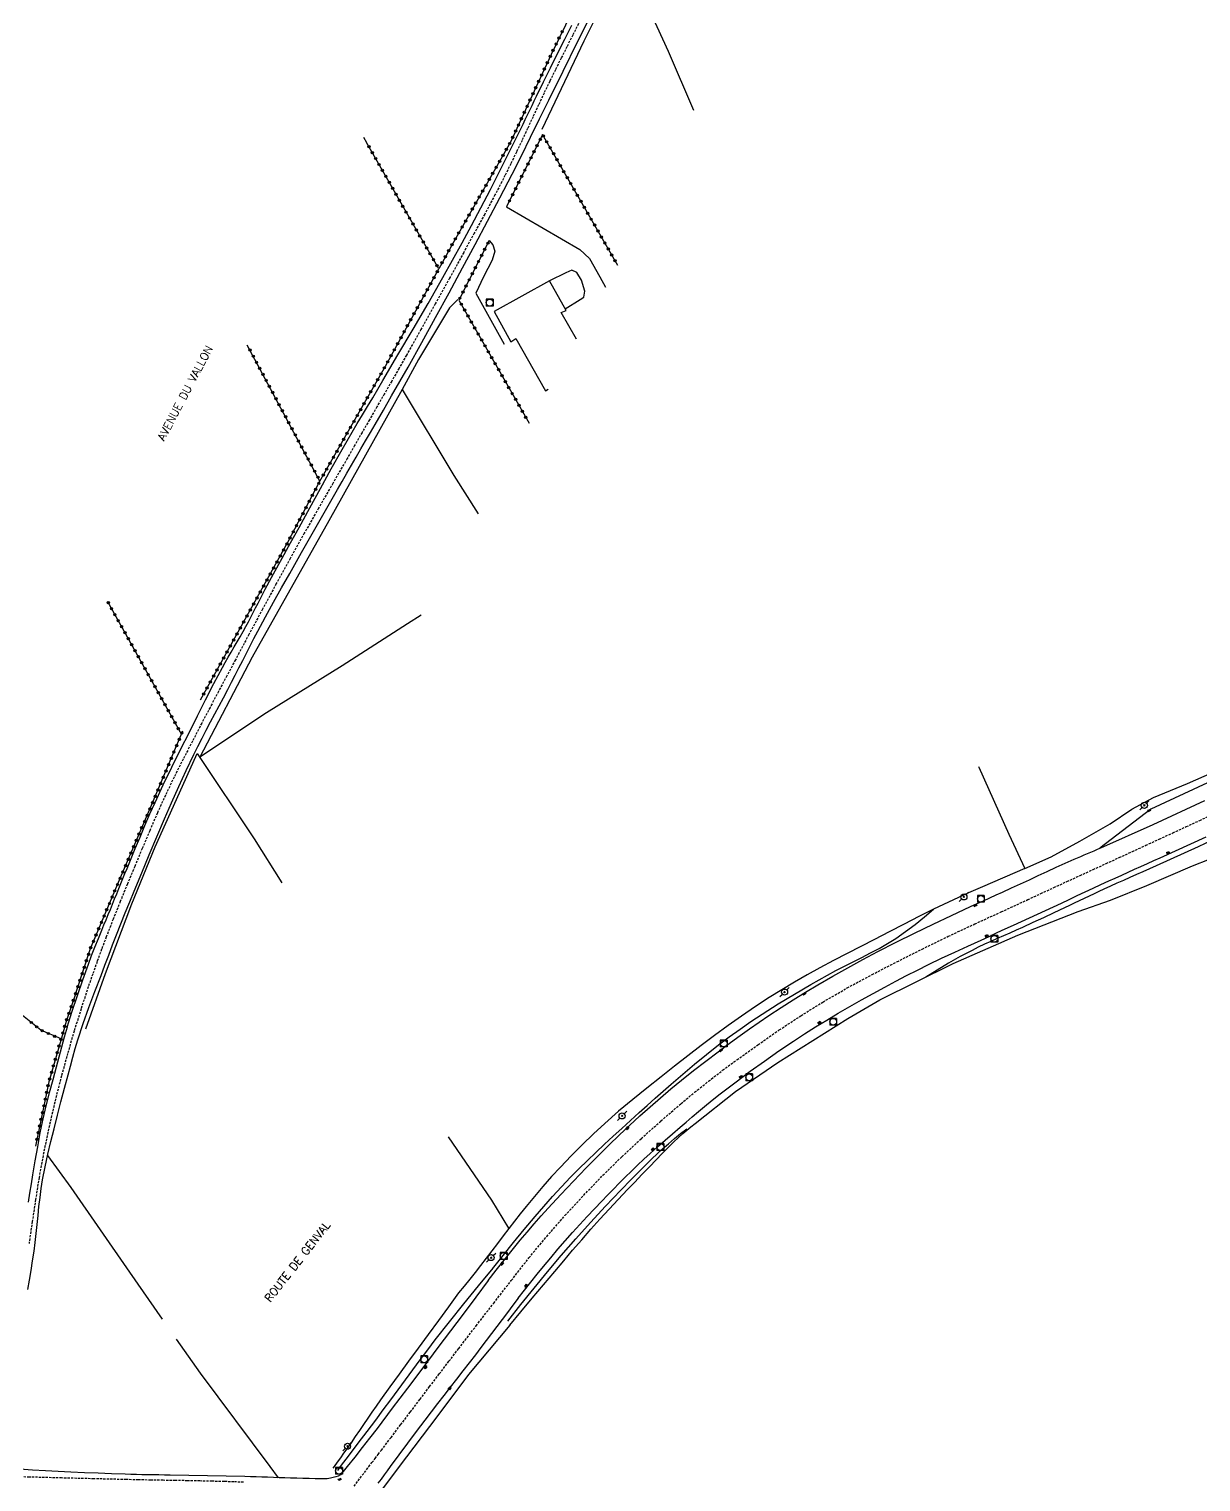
# Model space of a CAD drawing. Header units: millimetres. Extents: x 157000 to 158000, y 155000 to 156000.
# Drawn here: x 157363.6 to 157619.8, y 155167.7 to 155485.5 of the extents above; entities that cross this region are included whole.
import ezdxf

# ---------------------------------------------------------------- set-up
doc = ezdxf.new("R2010")
doc.units = ezdxf.units.MM
doc.linetypes.add('DASHED', pattern=[0.75, 0.5, -0.25])
doc.layers.get('0').update_dxf_attribs({"linetype": 'CONTINUOUS'})
for name, color, linetype in [('W0001', 6, 'DASHED'), ('W0006', 2, 'CONTINUOUS'), ('W0008', 7, 'CONTINUOUS'), ('W0017', 7, 'CONTINUOUS'), ('W0104', 1, 'CONTINUOUS'), ('W0211', 2, 'CONTINUOUS'), ('W0214', 2, 'CONTINUOUS'), ('W0323', 7, 'CONTINUOUS'), ('W0330', 7, 'CONTINUOUS'), ('W0401', 7, 'CONTINUOUS'), ('W0420', 7, 'CONTINUOUS'), ('W0473', 7, 'CONTINUOUS'), ('W0989', 7, 'CONTINUOUS')]:
    doc.layers.add(name, color=color, linetype=linetype)
doc.styles.get("Standard").update_dxf_attribs({"font": 'romans.shx', "width": 0.85})

# ---------------------------------------------------------------- blocks, each defined once
blk = doc.blocks.new('T401')
for p, q in [((-0.3, 0.3), (0, 0.3)), ((-0.3, -0.25), (-0.3, 0.3)), ((-0.3, 0.15), (0, 0.15)), ((-0.3, 0), (0, 0)), ((0, 0.3), (0, -0.25)), ((-0.3, -0.15), (0, -0.15)), ((-0.3, -0.25), (-0.3, -0.3)), ((-0.3, -0.3), (0, -0.3)), ((0, -0.3), (0, -0.25))]:
    blk.add_line(p, q)
blk = doc.blocks.new('T420')
for p, q in [((0.75, 0.75), (-0.75, 0.75)), ((-0.75, 0.75), (-0.75, -0.75)), ((0.75, 0.75), (0.75, -0.75)), ((0.75, -0.75), (-0.75, -0.75))]:
    blk.add_line(p, q)
blk.add_ellipse((0, 0), major_axis=(-0.53, 0.53), ratio=1, start_param=3.926991, end_param=10.210176)
blk = doc.blocks.new('T473')
for p, q in [((-0.166667, 0.166667), (0.166667, -0.166667)), ((-0.166667, -0.166667), (0.166667, 0.166667)), ((0.500001, 0.500001), (1.000002, 1.000002)), ((-1.000002, -1.000002), (-0.500001, -0.500001))]:
    blk.add_line(p, q)
blk.add_ellipse((0, 0), major_axis=(0.471405, 0.471405), ratio=1, start_param=5.4977871438, end_param=11.780972451)
blk = doc.blocks.new('t323o')
at = {"color": 0, "linetype": 'Continuous'}
for radius in [0.25, 0.15]:
    blk.add_circle((0, 0), radius, dxfattribs=at)

msp = doc.modelspace()

# ---------------------------------------------------------------- linework, layer by layer
at = {"layer": 'W0001'}
for points in [[(157483.69, 155486.64), (157482.42, 155484.12), (157481.16, 155481.6), (157479.9, 155479.08), (157478.64, 155476.55), (157477.4, 155474.02), (157476.17, 155471.45), (157474.95, 155468.87), (157473.75, 155466.28), (157472.55, 155463.7), (157471.34, 155461.11), (157470.12, 155458.53), (157468.88, 155455.97), (157467.61, 155453.41), (157465.42, 155449.17), (157463.17, 155444.97), (157460.88, 155440.78), (157458.59, 155436.59), (157455.49, 155430.95), (157452.37, 155425.32), (157449.22, 155419.7), (157446.06, 155414.09), (157444.46, 155411.26), (157442.84, 155408.44), (157441.22, 155405.62), (157439.6, 155402.81), (157437.97, 155399.99), (157436.35, 155397.18), (157434.72, 155394.36), (157433.11, 155391.54), (157429.98, 155386.08), (157426.84, 155380.63), (157423.73, 155375.16), (157420.65, 155369.67), (157417.61, 155364.14), (157414.61, 155358.58), (157411.63, 155353.02), (157408.66, 155347.45), (157406.8, 155343.99), (157404.96, 155340.54), (157403.12, 155337.07), (157401.3, 155333.6), (157399.27, 155329.68), (157397.25, 155325.77), (157395.27, 155321.83), (157393.36, 155317.85), (157391.61, 155313.99), (157389.93, 155310.1), (157388.29, 155306.2), (157386.66, 155302.29), (157385.07, 155298.45), (157383.49, 155294.61), (157381.94, 155290.75), (157380.44, 155286.87), (157379.42, 155284.17), (157378.43, 155281.46), (157377.47, 155278.74), (157376.52, 155276.02), (157376.5, 155275.97), (157374.92, 155271.14), (157373.42, 155266.28), (157371.99, 155261.4), (157370.65, 155256.49), (157369.53, 155252.16), (157368.49, 155247.81), (157367.51, 155243.44), (157366.62, 155239.05), (157365.74, 155234.26), (157364.98, 155229.45), (157364.26, 155224.63), (157363.55, 155219.81)], [(157437.85, 155171), (157438.53, 155171.9), (157439.22, 155172.8), (157439.9, 155173.69), (157440.58, 155174.59), (157442.69, 155177.37), (157444.8, 155180.15), (157446.91, 155182.93), (157449.02, 155185.72), (157451.13, 155188.5), (157453.25, 155191.28), (157455.37, 155194.05), (157457.49, 155196.83), (157461.31, 155201.8), (157465.15, 155206.76), (157468.99, 155211.72), (157472.85, 155216.67), (157476.73, 155221.33), (157480.72, 155225.9), (157484.82, 155230.36), (157489.03, 155234.73), (157493.16, 155238.79), (157497.39, 155242.75), (157501.71, 155246.61), (157506.1, 155250.4), (157509.08, 155252.89), (157512.12, 155255.32), (157515.2, 155257.69), (157518.33, 155260.01), (157522.93, 155263.3), (157527.58, 155266.52), (157532.31, 155269.64), (157537.12, 155272.63), (157542.44, 155275.71), (157547.86, 155278.63), (157553.32, 155281.44), (157558.81, 155284.21), (157564.54, 155287), (157570.32, 155289.7), (157576.12, 155292.35), (157581.91, 155295.02), (157584.76, 155296.34), (157587.62, 155297.66), (157590.48, 155298.98), (157593.34, 155300.29), (157596.2, 155301.61), (157599.06, 155302.92), (157601.93, 155304.23), (157604.79, 155305.55), (157607.73, 155306.91), (157610.68, 155308.27), (157613.63, 155309.63), (157616.58, 155310.99), (157619.52, 155312.35), (157622.47, 155313.71)], [(157434.6, 155166.72), (157437.85, 155171)], [(157410.44, 155167.59), (157408.34, 155167.67), (157406.25, 155167.73), (157403.57, 155167.8), (157400.88, 155167.86), (157398.2, 155167.92), (157395.52, 155167.96), (157392.84, 155168.01), (157390.15, 155168.06), (157387.47, 155168.11), (157384.79, 155168.17), (157377.73, 155168.34), (157370.68, 155168.52), (157363.63, 155168.71), (157356.57, 155168.9)]]:
    msp.add_lwpolyline(points, dxfattribs=at)
at = {"layer": 'W0006'}
msp.add_lwpolyline([(157641.74, 155326.6), (157628.43, 155323.95), (157608.82, 155314.8), (157597.7, 155306.25)], dxfattribs=at)
at = {"layer": 'W0008'}
for points in [[(157379.34, 155278.44), (157380.15, 155280.66), (157380.98, 155282.89), (157381.82, 155285.11), (157382.68, 155287.32), (157383.63, 155289.72), (157384.6, 155292.12), (157385.58, 155294.51), (157386.56, 155296.9), (157388.18, 155300.86), (157389.81, 155304.81), (157391.46, 155308.76), (157393.15, 155312.69), (157394.7, 155316.23), (157396.29, 155319.76), (157397.9, 155323.27), (157399.57, 155326.76), (157400.46, 155328.55), (157401.37, 155330.34), (157402.3, 155332.11), (157403.24, 155333.89), (157404.18, 155335.65), (157405.12, 155337.42), (157406.05, 155339.19), (157406.98, 155340.97), (157407.81, 155342.57), (157408.62, 155344.16), (157409.44, 155345.76), (157410.26, 155347.36), (157411.08, 155348.96), (157411.9, 155350.55), (157412.73, 155352.15), (157413.57, 155353.73), (157415.28, 155356.91), (157417.02, 155360.08), (157418.78, 155363.24), (157420.54, 155366.39), (157423.13, 155370.99), (157425.73, 155375.57), (157428.35, 155380.14), (157430.97, 155384.72), (157432, 155386.5), (157433.03, 155388.28), (157434.05, 155390.06), (157435.09, 155391.84), (157436.12, 155393.62), (157437.15, 155395.4), (157438.18, 155397.18), (157439.21, 155398.96), (157441.02, 155402.08), (157442.83, 155405.21), (157444.64, 155408.34), (157446.42, 155411.48), (157449.44, 155416.9), (157452.43, 155422.33), (157455.39, 155427.77), (157458.33, 155433.22), (157461.07, 155438.33), (157463.8, 155443.44), (157466.5, 155448.56), (157469.17, 155453.71), (157471.2, 155457.73), (157473.2, 155461.77), (157475.19, 155465.82), (157477.17, 155469.87), (157480.33, 155476.25), (157483.49, 155482.63), (157486.64, 155489.01)], [(157371.88, 155267.12), (157372.97, 155270.6), (157374.11, 155274.06), (157375.29, 155277.51), (157376.52, 155280.94), (157377.23, 155282.8), (157377.96, 155284.66), (157378.72, 155286.5), (157379.47, 155288.34), (157379.93, 155289.48), (157380.39, 155290.62), (157380.86, 155291.76), (157381.33, 155292.9), (157381.8, 155294.04), (157382.27, 155295.18), (157382.74, 155296.32), (157383.21, 155297.45), (157383.65, 155298.55), (157384.09, 155299.64), (157384.53, 155300.74), (157384.97, 155301.83), (157385.42, 155302.92), (157385.86, 155304.02), (157386.31, 155305.11), (157386.76, 155306.2), (157387.82, 155308.72), (157388.89, 155311.24), (157389.97, 155313.76), (157391.1, 155316.25), (157392.91, 155320.14), (157394.79, 155324), (157396.69, 155327.84), (157398.6, 155331.68), (157400.38, 155335.22), (157402.16, 155338.76), (157403.98, 155342.28), (157405.84, 155345.79), (157406.46, 155346.92), (157407.1, 155348.05), (157407.74, 155349.17), (157408.4, 155350.29), (157409.05, 155351.41), (157409.7, 155352.53), (157410.34, 155353.66), (157410.96, 155354.8), (157411.51, 155355.8), (157412.04, 155356.82), (157412.57, 155357.84), (157413.09, 155358.86), (157413.61, 155359.88), (157414.14, 155360.89), (157414.67, 155361.91), (157415.2, 155362.92), (157417.03, 155366.32), (157418.88, 155369.7), (157420.74, 155373.07), (157422.59, 155376.45), (157424.93, 155380.72), (157427.26, 155384.99), (157429.6, 155389.26), (157431.99, 155393.5), (157433.09, 155395.39), (157434.2, 155397.28), (157435.31, 155399.16), (157436.44, 155401.04), (157437.56, 155402.92), (157438.69, 155404.79), (157439.81, 155406.67), (157440.92, 155408.56), (157444.22, 155414.18), (157447.52, 155419.8), (157450.8, 155425.43), (157454.02, 155431.1), (157456.14, 155434.88), (157458.23, 155438.68), (157460.29, 155442.49), (157462.32, 155446.32), (157464.43, 155450.38), (157466.49, 155454.45), (157468.54, 155458.53), (157470.57, 155462.62), (157471.07, 155463.64), (157471.56, 155464.65), (157472.06, 155465.67), (157472.55, 155466.69), (157473.04, 155467.71), (157473.53, 155468.73), (157474.02, 155469.75), (157474.51, 155470.77), (157476.04, 155473.88), (157477.58, 155477), (157479.12, 155480.11), (157480.67, 155483.22), (157482.21, 155486.33)], [(157463.97, 155211.73), (157465.68, 155213.96), (157467.41, 155216.17), (157469.17, 155218.36), (157470.96, 155220.53), (157472.45, 155222.32), (157473.97, 155224.09), (157475.5, 155225.84), (157477.06, 155227.57), (157479.79, 155230.53), (157482.56, 155233.46), (157485.37, 155236.36), (157488.2, 155239.22), (157490.38, 155241.38), (157492.58, 155243.52), (157494.81, 155245.62), (157497.07, 155247.7), (157499.32, 155249.7), (157501.59, 155251.67), (157503.9, 155253.61), (157506.22, 155255.52), (157508.86, 155257.63), (157511.53, 155259.7), (157514.23, 155261.75), (157516.95, 155263.76), (157519.01, 155265.27), (157521.1, 155266.76), (157523.2, 155268.22), (157525.32, 155269.66), (157527.97, 155271.4), (157530.63, 155273.11), (157533.32, 155274.78), (157536.04, 155276.42), (157539.28, 155278.3), (157542.56, 155280.13), (157545.86, 155281.92), (157549.17, 155283.67), (157553.16, 155285.71), (157557.17, 155287.7), (157561.2, 155289.65), (157565.24, 155291.57), (157566.63, 155292.23), (157568.02, 155292.87), (157569.42, 155293.51), (157570.82, 155294.15), (157572.22, 155294.78), (157573.62, 155295.41), (157575.01, 155296.05), (157576.41, 155296.68), (157578.37, 155297.58), (157580.32, 155298.48), (157582.27, 155299.39), (157584.22, 155300.29), (157586.17, 155301.19), (157588.13, 155302.09), (157590.09, 155302.97), (157592.05, 155303.85), (157592.78, 155304.17), (157593.52, 155304.48), (157594.25, 155304.79), (157594.99, 155305.1), (157595.72, 155305.4), (157596.46, 155305.71), (157597.19, 155306.03), (157597.92, 155306.35), (157609.3, 155311.48), (157620.63, 155316.73)], [(157470.48, 155207.83), (157471.86, 155209.59), (157473.24, 155211.34), (157474.65, 155213.08), (157476.06, 155214.8), (157477.63, 155216.69), (157479.2, 155218.56), (157480.79, 155220.41), (157482.41, 155222.25), (157483.98, 155223.98), (157485.57, 155225.68), (157487.18, 155227.38), (157488.79, 155229.06), (157490.06, 155230.39), (157491.33, 155231.72), (157492.61, 155233.04), (157493.91, 155234.34), (157495.25, 155235.65), (157496.6, 155236.95), (157497.96, 155238.23), (157499.34, 155239.5), (157500.96, 155240.95), (157502.61, 155242.39), (157504.26, 155243.81), (157505.92, 155245.23), (157507.24, 155246.38), (157508.56, 155247.53), (157509.89, 155248.66), (157511.23, 155249.79), (157512.94, 155251.17), (157514.66, 155252.53), (157516.4, 155253.87), (157518.15, 155255.19), (157521.24, 155257.47), (157524.36, 155259.71), (157527.5, 155261.92), (157530.68, 155264.07), (157533.1, 155265.65), (157535.54, 155267.19), (157538.01, 155268.69), (157540.49, 155270.17), (157543.01, 155271.64), (157545.55, 155273.09), (157548.1, 155274.51), (157550.66, 155275.9), (157553.04, 155277.17), (157555.43, 155278.41), (157557.83, 155279.63), (157560.24, 155280.82), (157563.09, 155282.19), (157565.97, 155283.53), (157568.84, 155284.85), (157571.72, 155286.17), (157573.48, 155286.99), (157575.24, 155287.8), (157577, 155288.61), (157578.77, 155289.42), (157580.53, 155290.23), (157582.29, 155291.04), (157584.05, 155291.86), (157585.81, 155292.67), (157587.54, 155293.48), (157589.27, 155294.28), (157591, 155295.09), (157592.73, 155295.9), (157594.46, 155296.7), (157596.18, 155297.51), (157597.91, 155298.31), (157599.65, 155299.11), (157601.05, 155299.75), (157602.45, 155300.39), (157603.85, 155301.02), (157605.25, 155301.66), (157606.65, 155302.29), (157608.06, 155302.92), (157609.46, 155303.55), (157610.86, 155304.19), (157614.21, 155305.7), (157617.57, 155307.22), (157620.92, 155308.74)], [(157363.3, 155209.71), (157363.66, 155211.81), (157364, 155213.9), (157364.33, 155216), (157364.64, 155218.1), (157364.9, 155220.05), (157365.12, 155222.01), (157365.32, 155223.97), (157365.52, 155225.94), (157365.72, 155227.9), (157365.95, 155229.86), (157366.21, 155231.82), (157366.52, 155233.77), (157367.05, 155236.58), (157367.67, 155239.37), (157368.34, 155242.15), (157369.01, 155244.92), (157369.74, 155247.87), (157370.5, 155250.82), (157371.28, 155253.76), (157372.07, 155256.69), (157372.59, 155258.62), (157373.1, 155260.55), (157373.64, 155262.48), (157374.22, 155264.39), (157375.4, 155267.94), (157376.64, 155271.46), (157377.96, 155274.96), (157379.34, 155278.44)], [(157371.88, 155267.12), (157371.26, 155264.94), (157370.66, 155262.77), (157370.07, 155260.59), (157369.48, 155258.4), (157368.72, 155255.59), (157367.97, 155252.77), (157367.24, 155249.95), (157366.58, 155247.11), (157365.94, 155244.04), (157365.38, 155240.97), (157364.85, 155237.89), (157364.33, 155234.81), (157364, 155232.83), (157363.68, 155230.84), (157363.38, 155228.85)], [(157463.97, 155211.73), (157461.22, 155208.05), (157458.46, 155204.38), (157455.7, 155200.7), (157452.94, 155197.03), (157449.62, 155192.6), (157446.3, 155188.18), (157442.98, 155183.76), (157439.63, 155179.36), (157438.01, 155177.26), (157436.39, 155175.17), (157434.76, 155173.08), (157433.12, 155171)], [(157470.48, 155207.83), (157469.31, 155206.29), (157468.15, 155204.74), (157466.99, 155203.2), (157465.83, 155201.65), (157464.67, 155200.11), (157463.51, 155198.57), (157462.34, 155197.03), (157461.17, 155195.49), (157459.79, 155193.7), (157458.41, 155191.92), (157457.02, 155190.13), (157455.63, 155188.35), (157454.25, 155186.56), (157452.87, 155184.78), (157451.49, 155182.98), (157450.12, 155181.19), (157448.21, 155178.65), (157446.31, 155176.1), (157444.43, 155173.55), (157442.54, 155171)], [(157431.67, 155169.18), (157431.14, 155168.95), (157430.6, 155168.75), (157430.05, 155168.59), (157429.48, 155168.45), (157429.12, 155168.39), (157428.75, 155168.35), (157428.39, 155168.33), (157428.02, 155168.31), (157427.55, 155168.31), (157427.07, 155168.32), (157426.6, 155168.33), (157426.12, 155168.35), (157424.77, 155168.38), (157423.42, 155168.41), (157422.07, 155168.45), (157420.71, 155168.49), (157419.46, 155168.53), (157418.22, 155168.57), (157416.97, 155168.62), (157415.72, 155168.66), (157414.47, 155168.71), (157413.23, 155168.76), (157411.98, 155168.8), (157410.73, 155168.83), (157406.65, 155168.93), (157402.56, 155169.01), (157398.48, 155169.07), (157394.39, 155169.15), (157393.16, 155169.17), (157391.93, 155169.19), (157390.7, 155169.2), (157389.47, 155169.22), (157388.24, 155169.24), (157387.01, 155169.26), (157385.78, 155169.29), (157384.55, 155169.32), (157381.59, 155169.42), (157378.63, 155169.55), (157375.67, 155169.68), (157372.71, 155169.82), (157369.92, 155169.95), (157367.13, 155170.07), (157364.34, 155170.22), (157361.55, 155170.43)], [(157433.12, 155171), (157431.68, 155169.18)], [(157442.54, 155171), (157441.86, 155170.1), (157441.19, 155169.19), (157440.51, 155168.29), (157439.84, 155167.39)]]:
    msp.add_lwpolyline(points, dxfattribs=at)
at = {"layer": 'W0017'}
for points in [[(157467.93, 155446.54), (157484.01, 155437.26), (157486.1, 155435.26), (157488.37, 155431.22), (157489.62, 155428.98)], [(157464.14, 155439.17), (157464.95, 155438.29), (157465.39, 155436.89), (157464.83, 155434.93), (157462.94, 155431.22), (157461.22, 155427.67)], [(157480.79, 155424.26), (157484.05, 155426.27), (157484.82, 155426.84), (157485.07, 155428.1), (157484.35, 155430.49), (157483.35, 155432.22), (157482.23, 155432.72), (157480.93, 155432.15), (157477.34, 155430.4)], [(157461.22, 155427.67), (157467.44, 155416.51)]]:
    msp.add_lwpolyline(points, dxfattribs=at)
at = {"layer": 'W0104'}
for points in [[(157477.34, 155430.4), (157465.23, 155423.66), (157468.89, 155417.06), (157469.98, 155417.73), (157476.46, 155406.3), (157477.07, 155406.65)], [(157483.25, 155417.64), (157479.92, 155423.42), (157481, 155423.9), (157477.34, 155430.4)]]:
    msp.add_lwpolyline(points, dxfattribs=at)
at = {"layer": 'W0211'}
for points in [[(157622.25, 155308.03), (157619.18, 155306.61), (157616.11, 155305.2), (157613.04, 155303.8), (157609.96, 155302.4), (157608.54, 155301.76), (157607.11, 155301.13), (157605.68, 155300.49), (157604.26, 155299.86), (157602.83, 155299.23), (157601.4, 155298.6), (157599.98, 155297.95), (157598.56, 155297.31), (157597.48, 155296.81), (157596.4, 155296.3), (157595.32, 155295.79), (157594.24, 155295.28), (157593.17, 155294.77), (157592.09, 155294.26), (157591.02, 155293.75), (157589.94, 155293.24), (157587.64, 155292.16), (157585.35, 155291.08), (157583.05, 155290), (157580.75, 155288.93), (157579.37, 155288.31), (157577.99, 155287.7), (157576.6, 155287.09), (157575.21, 155286.49), (157573.83, 155285.88), (157572.45, 155285.25), (157571.08, 155284.6), (157569.73, 155283.92), (157567.15, 155282.55), (157564.6, 155281.12), (157562.09, 155279.62), (157559.62, 155278.07)], [(157561.32, 155292.95), (157558.09, 155291.3), (157554.86, 155289.65), (157551.64, 155287.99), (157548.42, 155286.33), (157545.42, 155284.79), (157542.41, 155283.25), (157539.41, 155281.7), (157536.44, 155280.1), (157533.65, 155278.54), (157530.88, 155276.95), (157528.13, 155275.32), (157525.41, 155273.63), (157522.36, 155271.63), (157519.36, 155269.57), (157516.39, 155267.46), (157513.44, 155265.32), (157510.48, 155263.11), (157507.56, 155260.87), (157504.66, 155258.59), (157501.77, 155256.3), (157498.64, 155253.8), (157495.53, 155251.29), (157492.44, 155248.73), (157489.43, 155246.09), (157486.93, 155243.78), (157484.47, 155241.42), (157482.07, 155239), (157479.72, 155236.54), (157477.78, 155234.43), (157475.89, 155232.27), (157474.04, 155230.09), (157472.21, 155227.88), (157470.94, 155226.29), (157469.68, 155224.69), (157468.45, 155223.07), (157467.22, 155221.45), (157466, 155219.82), (157464.77, 155218.2), (157463.53, 155216.58), (157462.29, 155214.98), (157461.09, 155213.47), (157459.9, 155211.98), (157458.69, 155210.48), (157457.48, 155209)], [(157468.64, 155201.93), (157471.1, 155204.88), (157473.56, 155207.82), (157476.03, 155210.76), (157478.5, 155213.69), (157480.46, 155216.01), (157482.41, 155218.33), (157484.38, 155220.64), (157486.37, 155222.92), (157488.35, 155225.12), (157490.36, 155227.29), (157492.38, 155229.44), (157494.4, 155231.59), (157495.97, 155233.24), (157497.54, 155234.88), (157499.12, 155236.52), (157500.71, 155238.15), (157501.92, 155239.39), (157503.12, 155240.65), (157504.35, 155241.88), (157505.61, 155243.08), (157506.48, 155243.86), (157507.37, 155244.62), (157508.28, 155245.36), (157509.21, 155246.08)], [(157457.48, 155209), (157455.26, 155205.97), (157453.04, 155202.94), (157450.82, 155199.91), (157448.61, 155196.88), (157446.54, 155194.06), (157444.47, 155191.25), (157442.41, 155188.43), (157440.37, 155185.58), (157439.44, 155184.26), (157438.52, 155182.93), (157437.6, 155181.59), (157436.69, 155180.25), (157435.78, 155178.91), (157434.87, 155177.58), (157433.95, 155176.24), (157433.02, 155174.91), (157432.33, 155173.93), (157431.64, 155172.95), (157430.93, 155171.97), (157430.23, 155171)], [(157430.23, 155171), (157429.97, 155170.64)]]:
    msp.add_lwpolyline(points, dxfattribs=at)
at = {"layer": 'W0214'}
for points in [[(157464.91, 155214.3), (157467.18, 155217.19), (157469.48, 155220.05), (157471.82, 155222.89), (157474.19, 155225.69), (157476.08, 155227.89), (157478, 155230.07), (157479.95, 155232.22), (157481.94, 155234.33), (157483.76, 155236.16), (157485.62, 155237.96), (157487.5, 155239.73), (157489.38, 155241.5), (157491.26, 155243.25), (157493.16, 155244.99), (157495.06, 155246.72), (157496.97, 155248.44), (157498.7, 155250.01), (157500.43, 155251.58), (157502.17, 155253.13), (157503.93, 155254.67), (157506.48, 155256.86), (157509.05, 155259.03), (157511.65, 155261.17), (157514.3, 155263.25), (157516.63, 155265), (157519, 155266.71), (157521.4, 155268.37), (157523.83, 155269.98), (157527.35, 155272.2), (157530.91, 155274.34), (157534.51, 155276.43), (157538.12, 155278.48), (157539.98, 155279.51), (157541.86, 155280.49), (157543.75, 155281.45), (157545.64, 155282.4), (157547.53, 155283.37), (157549.4, 155284.37), (157551.24, 155285.42), (157553.05, 155286.55), (157555.21, 155288.02), (157557.32, 155289.58), (157559.35, 155291.23), (157561.32, 155292.95)], [(157468.24, 155202.83), (157471.07, 155206.47), (157473.96, 155210.07), (157476.9, 155213.63), (157479.88, 155217.15), (157483.08, 155220.81), (157486.32, 155224.42), (157489.62, 155227.99), (157492.96, 155231.51), (157495.18, 155233.81), (157497.44, 155236.07), (157499.73, 155238.31), (157502.07, 155240.48), (157503.36, 155241.63), (157504.68, 155242.76), (157506.02, 155243.85), (157507.38, 155244.92)], [(157431.67, 155171), (157433.61, 155173.55), (157435.54, 155176.1), (157437.46, 155178.65), (157439.38, 155181.2), (157441.01, 155183.39), (157442.63, 155185.58), (157444.24, 155187.78), (157445.85, 155189.98), (157447.46, 155192.17), (157449.09, 155194.36), (157450.73, 155196.54), (157452.38, 155198.7), (157455.48, 155202.68), (157458.62, 155206.62), (157461.8, 155210.53), (157465.01, 155214.42)], [(157431.04, 155170.17), (157431.67, 155171)]]:
    msp.add_lwpolyline(points, dxfattribs=at)
at = {"layer": 'W0323'}
for points in [[(157469.69, 155529.63), (157472.06, 155526.24), (157488.61, 155502.37), (157477.69, 155479.89), (157468.81, 155460.69), (157456.27, 155438.71), (157453.13, 155433.01)], [(157436.7, 155461.84), (157437.36, 155460.63)], [(157492.28, 155433.71), (157475.83, 155462.36), (157467.93, 155446.54)], [(157427.15, 155386.57), (157434, 155398.61), (157441.47, 155411.75), (157453.13, 155433.01), (157447.51, 155442.74), (157437.36, 155460.63)], [(157464.14, 155439.17), (157457.53, 155426.17), (157472.89, 155399.21)], [(157401.02, 155338.71), (157420.15, 155373.24), (157427.15, 155386.57), (157411.27, 155416.33)], [(157380.7, 155360.26), (157396.9, 155331.14)], [(157373.76, 155274.54), (157376.99, 155284.36), (157383.31, 155299.32), (157387.77, 155309.73), (157390.1, 155315.15), (157397.17, 155331.98)], [(157370.55, 155264.55), (157366.12, 155266.46), (157362.14, 155269.68), (157357.52, 155278.51), (157352.73, 155287.23), (157349.92, 155292.24)], [(157373.76, 155274.54), (157371.68, 155268.4), (157370.61, 155264.75), (157367.9, 155255.16), (157364.95, 155241.11)]]:
    msp.add_lwpolyline(points, dxfattribs=at)
at = {"layer": 'W0330'}
for points in [[(157475.74, 155463.52), (157484.9, 155482.86), (157491.67, 155496.48), (157504.79, 155525.08)], [(157508.93, 155467.64), (157503.36, 155480.55), (157493.87, 155501.27)], [(157457.3, 155426.31), (157455.48, 155424.49), (157448.73, 155413.19), (157445.16, 155406.61), (157429.09, 155377.9), (157412.3, 155348.07), (157400.9, 155326.17)], [(157445.16, 155406.61), (157456.44, 155387.83), (157461.74, 155379.38)], [(157449.31, 155357.27), (157446.27, 155355.37), (157431.99, 155346.18), (157415.44, 155335.91), (157400.9, 155326.17)], [(157581.25, 155301.82), (157587.06, 155304.4), (157593.27, 155307.8), (157599.92, 155311.61), (157604.67, 155314.84), (157609.39, 155317.39), (157616.84, 155320.41), (157624.14, 155323.63), (157631.91, 155326.51), (157645.94, 155331.5), (157645.1, 155334.15)], [(157375.98, 155266.78), (157380.27, 155278.89), (157386.03, 155294.07), (157391.1, 155306.56), (157395.77, 155316.91), (157400.34, 155327.02), (157412.8, 155308.31), (157418.82, 155298.67)], [(157509.2, 155246.08), (157518.04, 155253.05), (157527.3, 155259.42), (157542.56, 155269.06), (157549.55, 155273.11), (157565.62, 155281.02), (157579.74, 155287.26), (157592.96, 155292.44), (157600.04, 155294.94), (157607.93, 155298.11), (157617.93, 155302.4), (157621.64, 155303.88), (157630.07, 155307.85), (157639.87, 155312.57), (157644.78, 155314.59), (157654.13, 155318.46), (157663.33, 155321.61), (157669.16, 155324.21), (157675.4, 155326.53)], [(157571.14, 155324.17), (157571.22, 155324.01), (157577.76, 155309.35), (157581.25, 155301.82), (157572.04, 155297.84), (157568.97, 155296.5), (157561.32, 155292.95)], [(157455.16, 155243.17), (157464.66, 155229.28), (157468.41, 155223.15)], [(157367.59, 155239.08), (157372.7, 155232.07), (157385.51, 155213.51), (157392.68, 155203.28)], [(157468.68, 155201.94), (157459.65, 155191.13), (157452.68, 155181.9), (157444.47, 155171)], [(157395.74, 155198.91), (157400.96, 155191.46), (157416.19, 155171)], [(157416.19, 155171), (157417.99, 155168.58)], [(157444.47, 155171), (157440.39, 155165.58)]]:
    msp.add_lwpolyline(points, dxfattribs=at)

# ---------------------------------------------------------------- block references
at = {"layer": 'W0323'}
for p, rotation in [((157480.11, 155484.87), 244.1127007386864), ((157478.14, 155480.82), 244.1127007386864), ((157478.8, 155482.17), 244.1127007386864), ((157479.45, 155483.52), 244.1127007386864), ((157476.87, 155478.1), 245.1749100145601), ((157477.5, 155479.47), 245.1749100145601), ((157475.61, 155475.38), 245.1749100145601), ((157476.24, 155476.74), 245.1749100145601), ((157473.72, 155471.3), 245.1749100145601), ((157474.35, 155472.66), 245.1749100145601), ((157474.98, 155474.02), 245.1749100145601), ((157472.46, 155468.57), 245.1749100145601), ((157473.09, 155469.94), 245.1749100145601), ((157471.2, 155465.85), 245.1749100145601), ((157471.83, 155467.21), 245.1749100145601), ((157469.31, 155461.77), 245.1749100145601), ((157469.94, 155463.13), 245.1749100145601), ((157470.57, 155464.49), 245.1749100145601), ((157475.99, 155462.08), 119.8662932972928), ((157437.86, 155459.75), 119.557280689839), ((157438.6, 155458.44), 119.557280689839), ((157467.91, 155459.12), 240.2860036423183), ((157468.66, 155460.42), 240.2860036423183), ((157473.97, 155458.62), 243.4566902003293), ((157474.64, 155459.96), 243.4566902003293), ((157475.31, 155461.3), 243.4566902003293), ((157476.74, 155460.78), 119.8662932972928), ((157477.49, 155459.48), 119.8662932972928), ((157439.34, 155457.14), 119.557280689839), ((157440.08, 155455.83), 119.557280689839), ((157465.68, 155455.21), 240.2860036423183), ((157466.43, 155456.51), 240.2860036423183), ((157467.17, 155457.81), 240.2860036423183), ((157472.63, 155455.94), 243.4566902003293), ((157473.3, 155457.28), 243.4566902003293), ((157478.23, 155458.18), 119.8662932972928), ((157478.98, 155456.87), 119.8662932972928), ((157479.73, 155455.57), 119.8662932972928), ((157440.82, 155454.53), 119.557280689839), ((157441.56, 155453.22), 119.557280689839), ((157442.3, 155451.92), 119.557280689839), ((157464.2, 155452.6), 240.2860036423183), ((157464.94, 155453.9), 240.2860036423183), ((157470.61, 155451.91), 243.4566902003293), ((157471.28, 155453.25), 243.4566902003293), ((157471.95, 155454.59), 243.4566902003293), ((157480.47, 155454.27), 119.8662932972928), ((157481.22, 155452.97), 119.8662932972928), ((157443.04, 155450.61), 119.557280689839), ((157443.78, 155449.31), 119.557280689839), ((157462.71, 155450), 240.2860036423183), ((157463.45, 155451.3), 240.2860036423183), ((157469.27, 155449.23), 243.4566902003293), ((157469.94, 155450.57), 243.4566902003293), ((157481.97, 155451.67), 119.8662932972928), ((157482.72, 155450.37), 119.8662932972928), ((157483.46, 155449.07), 119.8662932972928), ((157444.52, 155448), 119.557280689839), ((157445.26, 155446.7), 119.557280689839), ((157460.48, 155446.09), 240.2860036423183), ((157461.22, 155447.39), 240.2860036423183), ((157461.97, 155448.69), 240.2860036423183), ((157468.6, 155447.88), 243.4566902003293), ((157484.21, 155447.77), 119.8662932972928), ((157484.96, 155446.47), 119.8662932972928), ((157446, 155445.4), 119.557280689839), ((157446.74, 155444.09), 119.557280689839), ((157447.48, 155442.79), 119.557280689839), ((157458.99, 155443.48), 240.2860036423183), ((157459.73, 155444.79), 240.2860036423183), ((157485.7, 155445.17), 119.8662932972928), ((157486.45, 155443.87), 119.8662932972928), ((157487.2, 155442.57), 119.8662932972928), ((157448.23, 155441.49), 120.0218994981548), ((157448.98, 155440.19), 120.0218994981548), ((157456.76, 155439.57), 240.2860036423183), ((157457.5, 155440.88), 240.2860036423183), ((157458.25, 155442.18), 240.2860036423183), ((157487.94, 155441.27), 119.8662932972928), ((157488.69, 155439.96), 119.8662932972928), ((157449.73, 155438.89), 120.0218994981548), ((157450.48, 155437.59), 120.0218994981548), ((157451.23, 155436.29), 120.0218994981548), ((157455.3, 155436.95), 241.154097844087), ((157456.02, 155438.27), 241.154097844087), ((157463.19, 155437.29), 243.0220609015918), ((157463.87, 155438.62), 243.0220609015918), ((157489.44, 155438.66), 119.8662932972928), ((157490.19, 155437.36), 119.8662932972928), ((157490.93, 155436.06), 119.8662932972928), ((157451.98, 155434.99), 120.0218994981548), ((157452.73, 155433.69), 120.0218994981548), ((157453.85, 155434.33), 241.154097844087), ((157454.58, 155435.64), 241.154097844087), ((157461.14, 155433.28), 243.0220609015918), ((157461.82, 155434.61), 243.0220609015918), ((157462.51, 155435.95), 243.0220609015918), ((157491.68, 155434.76), 119.8662932972928), ((157451.34, 155429.76), 61.25525860635614), ((157452.07, 155431.07), 61.25525860635614), ((157452.79, 155432.39), 61.25525860635614), ((157459.78, 155430.6), 243.0220609015918), ((157460.46, 155431.94), 243.0220609015918), ((157449.9, 155427.13), 61.25525860635614), ((157450.62, 155428.44), 61.25525860635614), ((157457.74, 155426.59), 243.0220609015918), ((157458.42, 155427.93), 243.0220609015918), ((157459.1, 155429.27), 243.0220609015918), ((157448.46, 155424.5), 61.25525860635614), ((157449.18, 155425.81), 61.25525860635614), ((157458.04, 155425.28), 299.6771402556696), ((157458.78, 155423.97), 299.6771402556696), ((157446.29, 155420.55), 61.25525860635614), ((157447.02, 155421.87), 61.25525860635614), ((157447.74, 155423.18), 61.25525860635614), ((157459.52, 155422.67), 299.6771402556696), ((157460.27, 155421.37), 299.6771402556696), ((157444.85, 155417.92), 61.25525860635614), ((157445.57, 155419.24), 61.25525860635614), ((157461.01, 155420.07), 299.6771402556696), ((157461.75, 155418.76), 299.6771402556696), ((157462.49, 155417.46), 299.6771402556696), ((157411.87, 155415.22), 118.0824839375747), ((157412.57, 155413.9), 118.0824839375747), ((157442.69, 155413.98), 61.25525860635614), ((157443.41, 155415.29), 61.25525860635614), ((157444.13, 155416.61), 61.25525860635614), ((157463.24, 155416.16), 299.6771402556696), ((157463.98, 155414.85), 299.6771402556696), ((157413.28, 155412.57), 118.0824839375747), ((157413.99, 155411.25), 118.0824839375747), ((157441.24, 155411.35), 60.38671406066397), ((157441.97, 155412.66), 61.25525860635614), ((157464.72, 155413.55), 299.6771402556696), ((157465.46, 155412.25), 299.6771402556696), ((157466.21, 155410.94), 299.6771402556696), ((157414.69, 155409.93), 118.0824839375747), ((157415.4, 155408.6), 118.0824839375747), ((157439.01, 155407.44), 60.38671406066397), ((157439.76, 155408.74), 60.38671406066397), ((157440.5, 155410.04), 60.38671406066397), ((157466.95, 155409.64), 299.6771402556696), ((157467.69, 155408.34), 299.6771402556696), ((157416.1, 155407.28), 118.0824839375747), ((157416.81, 155405.96), 118.0824839375747), ((157417.52, 155404.63), 118.0824839375747), ((157437.53, 155404.83), 60.38671406066397), ((157438.27, 155406.13), 60.38671406066397), ((157468.43, 155407.03), 299.6771402556696), ((157469.18, 155405.73), 299.6771402556696), ((157469.92, 155404.43), 299.6771402556696), ((157418.22, 155403.31), 118.0824839375747), ((157418.93, 155401.99), 118.0824839375747), ((157436.05, 155402.22), 60.38671406066397), ((157436.79, 155403.52), 60.38671406066397), ((157470.66, 155403.12), 299.6771402556696), ((157471.41, 155401.82), 299.6771402556696), ((157419.63, 155400.66), 118.0824839375747), ((157420.34, 155399.34), 118.0824839375747), ((157421.05, 155398.02), 118.0824839375747), ((157433.83, 155398.31), 60.3706083597794), ((157434.57, 155399.61), 60.38671406066397), ((157435.31, 155400.92), 60.38671406066397), ((157472.15, 155400.52), 299.6771402556696), ((157421.75, 155396.69), 118.0824839375747), ((157422.46, 155395.37), 118.0824839375747), ((157432.34, 155395.7), 60.3706083597794), ((157433.08, 155397), 60.3706083597794), ((157423.17, 155394.04), 118.0824839375747), ((157423.87, 155392.72), 118.0824839375747), ((157430.12, 155391.79), 60.3706083597794), ((157430.86, 155393.09), 60.3706083597794), ((157431.6, 155394.4), 60.3706083597794), ((157424.58, 155391.4), 118.0824839375747), ((157425.28, 155390.07), 118.0824839375747), ((157425.99, 155388.75), 118.0824839375747), ((157428.64, 155389.18), 60.3706083597794), ((157429.38, 155390.48), 60.3706083597794), ((157426.7, 155387.43), 118.0824839375747), ((157426.91, 155386.1), 62.3119796446858), ((157427.89, 155387.88), 60.3706083597794), ((157424.81, 155382.12), 62.3119796446858), ((157425.51, 155383.45), 62.3119796446858), ((157426.21, 155384.77), 62.3119796446858), ((157423.42, 155379.46), 62.3119796446858), ((157424.12, 155380.79), 62.3119796446858), ((157422.03, 155376.81), 62.3119796446858), ((157422.72, 155378.13), 62.3119796446858), ((157419.93, 155372.83), 61.00108814862256), ((157420.63, 155374.15), 62.3119796446858), ((157421.33, 155375.48), 62.3119796446858), ((157418.47, 155370.2), 61.00108814862256), ((157419.2, 155371.51), 61.00108814862256), ((157416.29, 155366.27), 61.00108814862256), ((157417.02, 155367.58), 61.00108814862256), ((157417.74, 155368.89), 61.00108814862256), ((157414.84, 155363.64), 61.00108814862256), ((157415.56, 155364.95), 61.00108814862256), ((157380.86, 155359.98), 299.0834738373138), ((157413.38, 155361.02), 61.00108814862256), ((157414.11, 155362.33), 61.00108814862256), ((157381.58, 155358.67), 299.0834738373138), ((157382.31, 155357.36), 299.0834738373138), ((157411.2, 155357.08), 61.00108814862256), ((157411.93, 155358.39), 61.00108814862256), ((157412.65, 155359.71), 61.00108814862256), ((157383.04, 155356.05), 299.0834738373138), ((157383.77, 155354.73), 299.0834738373138), ((157384.5, 155353.42), 299.0834738373138), ((157409.75, 155354.46), 61.00108814862256), ((157410.47, 155355.77), 61.00108814862256), ((157385.23, 155352.11), 299.0834738373138), ((157385.96, 155350.8), 299.0834738373138), ((157407.56, 155350.52), 61.00108814862256), ((157408.29, 155351.83), 61.00108814862256), ((157409.02, 155353.15), 61.00108814862256), ((157386.69, 155349.49), 299.0834738373138), ((157387.42, 155348.18), 299.0834738373138), ((157406.11, 155347.9), 61.00108814862256), ((157406.84, 155349.21), 61.00108814862256), ((157388.15, 155346.87), 299.0834738373138), ((157388.88, 155345.56), 299.0834738373138), ((157389.6, 155344.25), 299.0834738373138), ((157403.93, 155343.96), 61.00108814862256), ((157404.65, 155345.27), 61.00108814862256), ((157405.38, 155346.59), 61.00108814862256), ((157390.33, 155342.94), 299.0834738373138), ((157391.06, 155341.63), 299.0834738373138), ((157402.47, 155341.34), 61.00108814862256), ((157403.2, 155342.65), 61.00108814862256), ((157391.79, 155340.32), 299.0834738373138), ((157392.52, 155339), 299.0834738373138), ((157393.25, 155337.69), 299.0834738373138), ((157401.75, 155340.03), 61.00108814862256), ((157393.98, 155336.38), 299.0834738373138), ((157394.71, 155335.07), 299.0834738373138), ((157395.44, 155333.76), 299.0834738373138), ((157396.17, 155332.45), 299.0834738373138), ((157396.96, 155331.46), 67.18355432239785), ((157395.8, 155328.7), 67.18355432239785), ((157396.38, 155330.08), 67.18355432239785), ((157394.63, 155325.93), 67.18355432239785), ((157395.21, 155327.32), 67.18355432239785), ((157392.89, 155321.79), 67.18355432239785), ((157393.47, 155323.17), 67.18355432239785), ((157394.05, 155324.55), 67.18355432239785), ((157391.72, 155319.02), 67.18355432239785), ((157392.31, 155320.4), 67.18355432239785), ((157390.56, 155316.26), 67.18355432239785), ((157391.14, 155317.64), 67.18355432239785), ((157388.8, 155312.12), 66.80523779725941), ((157389.39, 155313.49), 66.80523779725941), ((157389.98, 155314.87), 66.80523779725941), ((157387.61, 155309.36), 66.77086024087077), ((157388.2, 155310.74), 66.80523779725941), ((157386.43, 155306.6), 66.77086024087077), ((157387.02, 155307.98), 66.77086024087077), ((157385.25, 155303.85), 66.77086024087077), ((157385.84, 155305.22), 66.77086024087077), ((157383.47, 155299.71), 66.77086024087077), ((157384.06, 155301.09), 66.77086024087077), ((157384.66, 155302.47), 66.77086024087077), ((157382.3, 155296.95), 67.10663208474573), ((157382.89, 155298.33), 67.10663208474573), ((157381.14, 155294.18), 67.10663208474573), ((157381.72, 155295.57), 67.10663208474573), ((157379.39, 155290.04), 67.10663208474573), ((157379.97, 155291.42), 67.10663208474573), ((157380.55, 155292.8), 67.10663208474573), ((157378.22, 155287.27), 67.10663208474573), ((157378.8, 155288.66), 67.10663208474573), ((157377.05, 155284.51), 67.10663208474573), ((157377.64, 155285.89), 67.10663208474573), ((157376.1, 155281.66), 71.8262257117503), ((157376.57, 155283.09), 71.8262257117503), ((157374.7, 155277.39), 71.8262257117503), ((157375.17, 155278.81), 71.8262257117503), ((157375.64, 155280.24), 71.8262257117503), ((157373.73, 155274.43), 251.2601553602361), ((157374.23, 155275.96), 71.8262257117503), ((157372.76, 155271.59), 251.2601553602361), ((157373.24, 155273.01), 251.2601553602361), ((157364.04, 155268.15), 141.0168752898177), ((157371.8, 155268.75), 251.2601553602361), ((157372.28, 155270.17), 251.2601553602361), ((157365.21, 155267.2), 141.0168752898177), ((157366.42, 155266.34), 156.6080014807361), ((157367.79, 155265.74), 156.6080014807361), ((157369.17, 155265.14), 156.6080014807361), ((157370.52, 155264.44), 254.237763020459), ((157370.94, 155265.88), 253.5994090433452), ((157371.36, 155267.32), 253.5994090433452), ((157369.7, 155261.55), 254.237763020459), ((157370.11, 155263), 254.237763020459), ((157368.89, 155258.67), 254.237763020459), ((157369.29, 155260.11), 254.237763020459), ((157368.07, 155255.78), 254.237763020459), ((157368.48, 155257.22), 254.237763020459), ((157367.41, 155252.85), 258.1516245163686), ((157367.72, 155254.32), 258.1516245163686), ((157366.8, 155249.92), 258.1516245163686), ((157367.11, 155251.38), 258.1516245163686), ((157365.87, 155245.51), 258.1516245163686), ((157366.18, 155246.98), 258.1516245163686), ((157366.49, 155248.45), 258.1516245163686), ((157365.26, 155242.58), 258.1516245163686), ((157365.57, 155244.04), 258.1516245163686)]:
    msp.add_blockref('t323o', p, dxfattribs=dict(at, rotation=rotation))
at = {"layer": 'W0401'}
for p, rotation in [((157608.49, 155314.37), 294.6364010392986), ((157612.63, 155305.15), 294.3058062230917), ((157570.5, 155293.61), 294.3801733227747), ((157572.98, 155286.99), 294.8211235054016), ((157533.16, 155274.3), 301.58798316143), ((157536.42, 155268), 301.4349459428867), ((157514.91, 155261.95), 306.7664925712557), ((157519.23, 155256.17), 306.4685528894706), ((157494.49, 155244.94), 313.1841349003051), ((157500.02, 155240.33), 311.8195211607445), ((157467.08, 155215.33), 321.7463575909955), ((157472.34, 155210.47), 321.5612355588261), ((157450.1, 155192.81), 143.1518074377419), ((157455.4, 155188.2), 142.1332623079529), ((157431.43, 155168.34), 111.7711453339003)]:
    msp.add_blockref('T401', p, dxfattribs=dict(at, rotation=rotation))
at = {"layer": 'W0420'}
for p in [(157464.26, 155425.61), (157571.66, 155295.19), (157574.62, 155286.45), (157539.37, 155268.31), (157515.41, 155263.57), (157521, 155256.17), (157501.56, 155240.93), (157467.31, 155217.09), (157449.93, 155194.46), (157431.31, 155170.08)]:
    msp.add_blockref('T420', p, dxfattribs=at)
at = {"layer": 'W0473'}
for p in [(157607.41, 155315.65), (157567.94, 155295.63), (157528.73, 155274.8), (157493.23, 155247.72), (157464.58, 155216.73), (157433.18, 155175.47)]:
    msp.add_blockref('T473', p, dxfattribs=at)

# ---------------------------------------------------------------- texts
at = {"layer": 'W0989'}
for s, rotation, p in [('AVENUE DU VALLON', 62.2956, (157393.08, 155395.24)), ('ROUTE DE GENVAL', 51.9524, (157416.27, 155206.84))]:
    msp.add_text(s, height=1.75, rotation=rotation, dxfattribs=at).set_placement(p)

doc.saveas('drawing.dxf')
